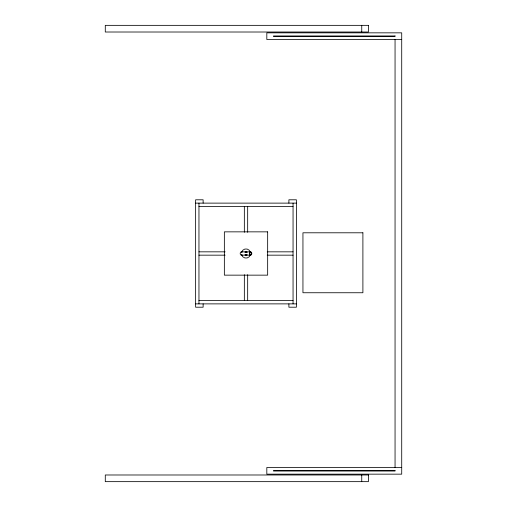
<?xml version="1.0" encoding="UTF-8"?>
<svg xmlns="http://www.w3.org/2000/svg" width="507" height="507" viewBox="0 0 507 507"><rect width="100%" height="100%" fill="white"/><g stroke="black" fill="none" stroke-linecap="round" stroke-linejoin="round"><path stroke-width="0.76" d="M245.692 251.89L246.009 251.859A10.622 4.062 -90 0 1 246.586 251.966L245.426 251.966A1.901 1.762 90 0 1 246.009 251.859M401.715 39.508L266.821 39.508L266.821 32.841L401.715 32.841L401.715 474.159L266.821 474.159L266.821 467.492L401.715 467.492M195.632 203.123L296.38 203.123M198.959 206.457L293.052 206.457M198.959 251.833L225.121 251.833M267.233 251.833L293.052 251.833M241.37 251.859L250.642 251.859M198.959 255.167L225.121 255.167M241.37 255.141L250.642 255.141M267.233 255.167L293.052 255.167M198.959 300.543L293.052 300.543M195.632 303.877L296.38 303.877M245.977 255.141L246.009 255.141A10.622 4.062 90 0 0 246.586 255.034L245.426 255.034A1.901 1.762 -90 0 0 246.009 255.141L245.692 255.11M395.054 39.508L395.054 467.492M361.745 25.35L361.745 32.011M361.745 474.989L361.745 481.65M293.052 203.123L293.052 303.877M288.889 203.123L288.889 199.796L296.38 199.796L296.38 307.204L288.889 307.204L288.889 303.877M247.67 206.457L247.67 232.276M247.67 274.724L247.67 300.543M244.342 206.457L244.342 232.276M244.342 274.724L244.342 300.543M203.123 203.123L203.123 199.796L195.632 199.796L195.632 307.204L203.123 307.204L203.123 303.877M198.959 203.123L198.959 303.877M245.47 251.954A3.194 2.256 90 0 1 246.529 251.954M242.099 254.774A1.641 1.16 -90 0 1 240.521 254.615A1.641 1.16 -90 0 1 240.521 252.385A1.641 1.16 -90 0 1 242.099 252.226M246.003 251.789A1.717 1.584 -90 0 1 247.067 252.137M247.067 254.863A1.717 1.584 -90 0 1 246.003 255.211M245.692 254.996A6.521 2.497 90 0 1 244.963 254.761A1.641 1.641 0 0 0 247.042 254.774M245.692 251.992A6.635 2.541 -90 0 0 244.963 252.239A1.641 1.641 0 0 1 247.042 252.226M246.541 255.046A3.194 2.256 90 0 1 245.47 255.046M250.42 254.761A4.588 4.588 0 0 1 241.592 254.761M241.592 252.239A4.588 4.588 0 0 1 250.42 252.239M251.415 253.741A1.122 0.792 -90 0 1 250.198 254.432A1.122 0.792 -90 0 1 250.198 252.568A1.122 0.792 -90 0 1 251.415 253.259M368.405 25.35L105.285 25.35L105.285 32.011L368.405 32.011L368.405 25.35M395.054 35.965L273.482 35.965L273.482 36.384L395.054 36.384L395.054 35.965M267.658 231.851L224.354 231.851L224.354 275.149L267.658 275.149L267.658 231.851M362.898 232.795L302.945 232.795L302.945 292.748L362.898 292.748L362.898 232.795M395.054 470.616L273.482 470.616L273.482 471.035L395.054 471.035L395.054 470.616M368.405 474.989L105.285 474.989L105.285 481.65L368.405 481.65L368.405 474.989M251.592 254.444A1.641 1.16 -90 0 0 250.743 251.865A1.641 1.16 -90 0 0 249.59 254.191A1.641 1.16 -90 0 0 251.592 254.444"/></g></svg>
